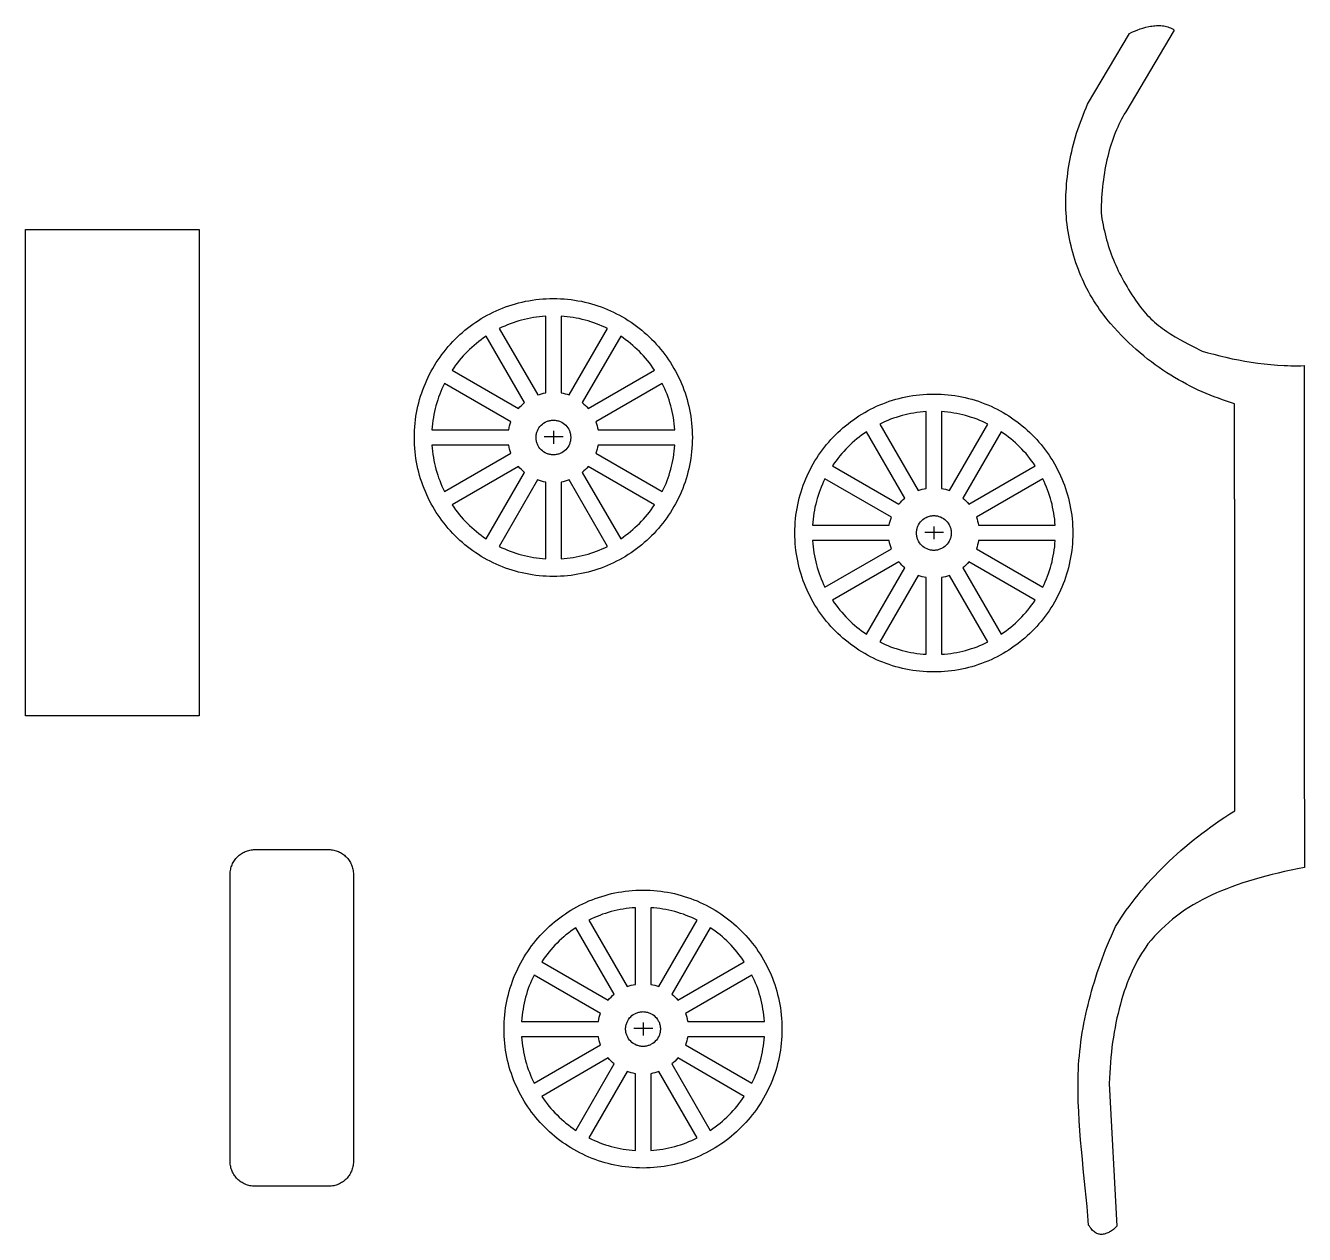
# Model space of a CAD drawing. Extents: x -222 to 349, y 6 to 550.
# Drawn here: x 115 to 349.1, y 328.7 to 550 of the extents above; entities that cross this region are included whole.
import ezdxf

# ---------------------------------------------------------------- set-up
doc = ezdxf.new("R2010")
doc.units = 0
doc.layers.add('IMPORT_-_OLDTRUCK', color=18, linetype='CONTINUOUS')

msp = doc.modelspace()

# ---------------------------------------------------------------- linework, layer by layer
at = {"layer": 'IMPORT_-_OLDTRUCK'}
for points in [[(349.11, 481.14), (349.11, 420.98), (349.14, 395.93), (347.9, 395.67), (346.69, 395.42), (345.51, 395.15), (344.35, 394.88), (343.21, 394.6), (342.09, 394.32), (341, 394.02), (339.93, 393.71), (338.88, 393.4), (337.85, 393.07), (336.85, 392.73), (335.87, 392.38), (334.91, 392.01), (333.97, 391.63), (333.05, 391.24), (332.15, 390.83), (331.28, 390.41), (330.42, 389.98), (329.59, 389.52), (328.77, 389.05), (327.98, 388.57), (327.21, 388.06), (326.45, 387.54), (325.71, 386.99), (325, 386.43), (324.3, 385.85), (323.62, 385.25), (322.96, 384.62), (322.32, 383.97), (321.69, 383.3), (321.09, 382.61), (320.5, 381.9), (320.1, 381.34), (319.71, 380.76), (319.33, 380.17), (318.97, 379.55), (318.61, 378.92), (318.27, 378.27), (317.93, 377.6), (317.61, 376.92), (317.3, 376.21), (317, 375.49), (316.71, 374.76), (316.43, 374.01), (316.17, 373.24), (315.91, 372.46), (315.67, 371.67), (315.44, 370.86), (315.22, 370.04), (315.02, 369.2), (314.82, 368.35), (314.64, 367.49), (314.47, 366.62), (314.31, 365.73), (314.16, 364.84), (314.03, 363.93), (313.91, 363.01), (313.8, 362.08), (313.71, 361.15), (313.62, 360.2), (313.56, 359.24), (313.5, 358.28), (313.46, 357.31), (313.42, 356.33), (314.82, 330.22), (314.49, 329.92), (314.16, 329.64), (313.82, 329.39), (313.65, 329.28), (313.48, 329.18), (313.31, 329.09), (313.14, 329.01), (312.98, 328.93), (312.81, 328.87), (312.64, 328.82), (312.47, 328.78), (312.3, 328.75), (312.13, 328.73), (311.97, 328.72), (311.8, 328.73), (311.64, 328.75), (311.48, 328.79), (311.31, 328.84), (311.15, 328.9), (310.99, 328.98), (310.83, 329.08), (310.68, 329.19), (310.52, 329.31), (310.37, 329.46), (310.22, 329.62), (310.07, 329.8), (309.92, 329.99), (309.78, 330.21), (309.64, 330.44), (309.5, 332.12), (309.34, 333.81), (309.01, 337.25), (308.66, 340.74), (308.49, 342.49), (308.32, 344.25), (308.17, 346.01), (308.03, 347.76), (307.91, 349.51), (307.82, 351.25), (307.74, 352.98), (307.72, 353.83), (307.7, 354.69), (307.69, 355.54), (307.69, 356.38), (307.69, 357.22), (307.71, 358.05), (307.75, 358.9), (307.8, 359.75), (307.86, 360.6), (307.94, 361.45), (308.02, 362.3), (308.12, 363.15), (308.23, 363.99), (308.35, 364.84), (308.48, 365.68), (308.63, 366.53), (308.78, 367.37), (308.95, 368.22), (309.13, 369.06), (309.32, 369.9), (309.52, 370.74), (309.73, 371.59), (309.95, 372.43), (310.18, 373.27), (310.43, 374.12), (310.68, 374.96), (310.94, 375.8), (311.22, 376.65), (311.51, 377.49), (311.8, 378.34), (312.11, 379.18), (312.43, 380.03), (312.75, 380.88), (313.09, 381.72), (313.44, 382.57), (313.8, 383.42), (314.16, 384.27), (314.54, 385.12), (315.02, 385.86), (315.5, 386.6), (316.01, 387.33), (316.52, 388.06), (317.05, 388.78), (317.59, 389.5), (318.14, 390.21), (318.7, 390.92), (319.28, 391.62), (319.87, 392.32), (320.48, 393.01), (321.1, 393.7), (321.73, 394.38), (322.38, 395.06), (323.03, 395.73), (323.71, 396.4), (324.39, 397.06), (325.09, 397.72), (325.81, 398.37), (326.53, 399.01), (327.27, 399.65), (328.03, 400.28), (328.8, 400.91), (329.58, 401.53), (330.38, 402.15), (331.19, 402.76), (332.02, 403.36), (332.86, 403.96), (333.71, 404.55), (334.58, 405.13), (335.47, 405.71), (336.37, 406.28), (336.37, 423.75), (336.39, 423.75), (336.39, 463.33), (336.36, 463.33), (336.36, 480.8), (335.62, 481.03), (334.87, 481.28), (334.13, 481.54), (333.38, 481.8), (332.64, 482.08), (331.91, 482.37), (331.17, 482.68), (330.44, 482.99), (329.71, 483.32), (328.98, 483.67), (328.25, 484.03), (327.53, 484.4), (326.81, 484.79), (326.09, 485.19), (325.37, 485.61), (324.66, 486.04), (323.94, 486.49), (323.24, 486.96), (322.53, 487.44), (321.83, 487.95), (321.13, 488.47), (320.43, 489), (319.74, 489.56), (319.05, 490.14), (318.36, 490.73), (317.68, 491.35), (317, 491.98), (316.32, 492.64), (315.65, 493.32), (314.98, 494.01), (314.31, 494.74), (313.65, 495.48), (313.23, 495.98), (312.82, 496.49), (312.42, 497.01), (312.03, 497.53), (311.65, 498.06), (311.29, 498.59), (310.93, 499.13), (310.59, 499.67), (310.26, 500.22), (309.93, 500.77), (309.62, 501.33), (309.32, 501.9), (309.03, 502.47), (308.75, 503.05), (308.49, 503.63), (308.23, 504.21), (307.98, 504.81), (307.75, 505.4), (307.53, 506.01), (307.31, 506.62), (307.11, 507.23), (306.92, 507.85), (306.74, 508.48), (306.57, 509.11), (306.41, 509.74), (306.26, 510.38), (306.13, 511.03), (306, 511.68), (305.89, 512.34), (305.78, 513.01), (305.69, 513.67), (305.61, 514.35), (305.56, 515.02), (305.52, 515.68), (305.49, 516.35), (305.48, 517.01), (305.47, 517.68), (305.48, 518.35), (305.49, 519.01), (305.52, 519.68), (305.56, 520.34), (305.61, 521.01), (305.67, 521.68), (305.74, 522.34), (305.82, 523.01), (305.91, 523.68), (306.02, 524.34), (306.13, 525.01), (306.26, 525.67), (306.4, 526.34), (306.54, 527.01), (306.7, 527.67), (306.87, 528.34), (307.05, 529), (307.24, 529.67), (307.44, 530.34), (307.66, 531), (307.88, 531.67), (308.12, 532.34), (308.36, 533), (308.62, 533.67), (308.89, 534.33), (309.16, 535), (309.45, 535.67), (317.14, 548.6), (317.57, 548.81), (318.04, 549.03), (318.53, 549.23), (319.04, 549.42), (319.57, 549.59), (320.11, 549.74), (320.66, 549.86), (320.94, 549.91), (321.22, 549.96), (321.49, 549.99), (321.77, 550.02), (322.05, 550.04), (322.32, 550.05), (322.6, 550.04), (322.86, 550.03), (323.13, 550.01), (323.39, 549.97), (323.65, 549.93), (323.91, 549.87), (324.15, 549.79), (324.39, 549.71), (324.63, 549.61), (324.86, 549.49), (325.08, 549.36), (325.29, 549.22), (316.44, 534.27), (316.17, 533.82), (315.91, 533.36), (315.66, 532.89), (315.42, 532.41), (315.18, 531.93), (314.95, 531.43), (314.73, 530.93), (314.52, 530.42), (314.32, 529.91), (314.12, 529.38), (313.94, 528.85), (313.76, 528.31), (313.59, 527.76), (313.42, 527.2), (313.27, 526.63), (313.12, 526.06), (312.98, 525.47), (312.86, 524.88), (312.73, 524.28), (312.62, 523.68), (312.52, 523.06), (312.42, 522.44), (312.33, 521.8), (312.25, 521.16), (312.18, 520.52), (312.11, 519.86), (312.06, 519.19), (312.01, 518.52), (311.97, 517.84), (311.94, 517.15), (311.91, 516.45), (311.9, 515.75), (311.98, 515.19), (312.07, 514.64), (312.17, 514.09), (312.27, 513.54), (312.38, 513), (312.51, 512.45), (312.64, 511.91), (312.77, 511.38), (312.92, 510.84), (313.07, 510.31), (313.24, 509.79), (313.41, 509.26), (313.59, 508.74), (313.77, 508.22), (313.97, 507.7), (314.17, 507.18), (314.38, 506.67), (314.6, 506.16), (314.83, 505.66), (315.07, 505.15), (315.31, 504.65), (315.56, 504.15), (315.82, 503.66), (316.09, 503.17), (316.37, 502.68), (316.66, 502.19), (316.95, 501.7), (317.25, 501.22), (317.56, 500.74), (317.88, 500.27), (318.21, 499.79), (318.54, 499.32), (318.82, 498.91), (319.12, 498.52), (319.42, 498.14), (319.72, 497.76), (320.04, 497.4), (320.36, 497.05), (320.69, 496.71), (321.03, 496.38), (321.37, 496.06), (321.72, 495.75), (322.08, 495.45), (322.44, 495.16), (322.81, 494.87), (323.18, 494.59), (323.55, 494.32), (323.93, 494.06), (324.71, 493.55), (325.5, 493.06), (326.3, 492.59), (327.11, 492.14), (327.93, 491.71), (328.76, 491.28), (330.42, 490.45), (331.48, 490.15), (332.56, 489.86), (333.66, 489.58), (334.78, 489.31), (335.91, 489.06), (337.06, 488.83), (338.23, 488.62), (339.4, 488.42), (340.59, 488.25), (341.79, 488.1), (342.99, 487.97), (344.2, 487.88), (345.42, 487.81), (346.03, 487.79), (346.64, 487.77), (347.25, 487.76), (347.86, 487.76), (348.47, 487.77), (349.08, 487.79), (349.09, 481.14)], [(115.03, 423.69), (115.03, 512.74), (146.83, 512.74), (146.83, 423.69)], [(211.65, 449.19), (210.99, 449.2), (210.34, 449.22), (209.69, 449.26), (209.05, 449.32), (208.41, 449.39), (207.78, 449.48), (207.15, 449.59), (206.52, 449.71), (205.91, 449.84), (205.29, 449.99), (204.69, 450.15), (204.09, 450.33), (203.49, 450.53), (202.9, 450.73), (202.32, 450.95), (201.75, 451.19), (201.18, 451.44), (200.62, 451.7), (200.07, 451.97), (199.52, 452.26), (198.99, 452.56), (198.46, 452.87), (197.94, 453.2), (197.43, 453.54), (196.92, 453.88), (196.43, 454.24), (195.94, 454.62), (195.47, 455), (195, 455.39), (194.54, 455.8), (194.1, 456.22), (193.66, 456.64), (193.23, 457.08), (192.82, 457.53), (192.41, 457.98), (192.02, 458.45), (191.64, 458.92), (191.26, 459.41), (190.9, 459.9), (190.55, 460.41), (190.22, 460.92), (189.89, 461.44), (189.58, 461.97), (189.28, 462.51), (188.99, 463.05), (188.72, 463.6), (188.46, 464.16), (188.21, 464.73), (187.97, 465.3), (187.75, 465.88), (187.55, 466.47), (187.35, 467.07), (187.17, 467.67), (187.01, 468.27), (186.86, 468.89), (186.73, 469.5), (186.61, 470.13), (186.5, 470.76), (186.41, 471.39), (186.34, 472.03), (186.28, 472.67), (186.24, 473.32), (186.22, 473.97), (186.21, 474.63), (186.22, 475.29), (186.24, 475.94), (186.28, 476.59), (186.34, 477.23), (186.41, 477.87), (186.5, 478.51), (186.61, 479.13), (186.73, 479.76), (186.86, 480.38), (187.01, 480.99), (187.17, 481.6), (187.35, 482.2), (187.55, 482.79), (187.75, 483.38), (187.97, 483.96), (188.21, 484.53), (188.46, 485.1), (188.72, 485.66), (188.99, 486.21), (189.28, 486.76), (189.58, 487.29), (189.89, 487.82), (190.22, 488.34), (190.55, 488.86), (190.9, 489.36), (191.26, 489.85), (191.64, 490.34), (192.02, 490.81), (192.41, 491.28), (192.82, 491.74), (193.23, 492.18), (193.66, 492.62), (194.1, 493.05), (194.54, 493.46), (195, 493.87), (195.47, 494.26), (195.94, 494.65), (196.43, 495.02), (196.92, 495.38), (197.43, 495.73), (197.94, 496.06), (198.46, 496.39), (198.99, 496.7), (199.52, 497), (200.07, 497.29), (200.62, 497.56), (201.18, 497.83), (201.75, 498.07), (202.32, 498.31), (202.9, 498.53), (203.49, 498.74), (204.09, 498.93), (204.69, 499.11), (205.29, 499.27), (205.91, 499.42), (206.52, 499.56), (207.15, 499.68), (207.78, 499.78), (208.41, 499.87), (209.05, 499.94), (209.69, 500), (210.34, 500.04), (210.99, 500.06), (211.65, 500.07), (212.31, 500.06), (212.96, 500.04), (213.61, 500), (214.25, 499.94), (214.89, 499.87), (215.52, 499.78), (216.15, 499.68), (216.78, 499.56), (217.4, 499.42), (218.01, 499.27), (218.61, 499.11), (219.22, 498.93), (219.81, 498.74), (220.4, 498.53), (220.98, 498.31), (221.55, 498.07), (222.12, 497.83), (222.68, 497.56), (223.23, 497.29), (223.78, 497), (224.31, 496.7), (224.84, 496.39), (225.36, 496.06), (225.87, 495.73), (226.38, 495.38), (226.87, 495.02), (227.36, 494.65), (227.83, 494.26), (228.3, 493.87), (228.76, 493.46), (229.2, 493.05), (229.64, 492.62), (230.07, 492.18), (230.48, 491.74), (230.89, 491.28), (231.28, 490.81), (231.67, 490.34), (232.04, 489.85), (232.4, 489.36), (232.75, 488.86), (233.08, 488.34), (233.41, 487.82), (233.72, 487.29), (234.02, 486.76), (234.31, 486.21), (234.58, 485.66), (234.84, 485.1), (235.09, 484.53), (235.33, 483.96), (235.55, 483.38), (235.76, 482.79), (235.95, 482.2), (236.13, 481.6), (236.29, 480.99), (236.44, 480.38), (236.58, 479.76), (236.69, 479.13), (236.8, 478.51), (236.89, 477.87), (236.96, 477.23), (237.02, 476.59), (237.06, 475.94), (237.08, 475.29), (237.09, 474.63), (237.08, 473.97), (237.06, 473.32), (237.02, 472.67), (236.96, 472.03), (236.89, 471.39), (236.8, 470.76), (236.69, 470.13), (236.58, 469.5), (236.44, 468.89), (236.29, 468.27), (236.13, 467.67), (235.95, 467.07), (235.76, 466.47), (235.55, 465.88), (235.33, 465.3), (235.09, 464.73), (234.84, 464.16), (234.58, 463.6), (234.31, 463.05), (234.02, 462.51), (233.72, 461.97), (233.41, 461.44), (233.08, 460.92), (232.75, 460.41), (232.4, 459.9), (232.04, 459.41), (231.67, 458.92), (231.28, 458.45), (230.89, 457.98), (230.48, 457.53), (230.07, 457.08), (229.64, 456.64), (229.2, 456.22), (228.76, 455.8), (228.3, 455.39), (227.83, 455), (227.36, 454.62), (226.87, 454.24), (226.38, 453.88), (225.87, 453.54), (225.36, 453.2), (224.84, 452.87), (224.31, 452.56), (223.78, 452.26), (223.23, 451.97), (222.68, 451.7), (222.12, 451.44), (221.55, 451.19), (220.98, 450.95), (220.4, 450.73), (219.81, 450.53), (219.22, 450.33), (218.61, 450.15), (218.01, 449.99), (217.4, 449.84), (216.78, 449.71), (216.15, 449.59), (215.52, 449.48), (214.89, 449.39), (214.25, 449.32), (213.61, 449.26), (212.96, 449.22), (212.31, 449.2)], [(201.75, 494.57), (208.78, 482.41), (209.13, 482.53), (209.5, 482.64), (209.87, 482.73), (210.25, 482.81), (210.25, 496.85), (209.68, 496.81), (209.12, 496.75), (208.56, 496.68), (208.01, 496.59), (207.46, 496.5), (206.91, 496.38), (206.37, 496.26), (205.83, 496.12), (205.3, 495.97), (204.78, 495.81), (204.26, 495.63), (203.75, 495.44), (203.24, 495.24), (202.74, 495.03), (202.24, 494.81)], [(213.05, 496.85), (213.05, 482.81), (213.43, 482.73), (213.8, 482.64), (214.17, 482.54), (214.53, 482.41), (221.55, 494.57), (221.06, 494.81), (220.57, 495.03), (220.06, 495.25), (219.56, 495.45), (219.04, 495.63), (218.52, 495.81), (218, 495.97), (217.47, 496.12), (216.93, 496.26), (216.39, 496.39), (215.85, 496.5), (215.3, 496.6), (214.74, 496.68), (214.18, 496.75), (213.62, 496.81)], [(193.11, 486.95), (205.27, 479.93), (205.52, 480.22), (205.79, 480.5), (206.06, 480.76), (206.35, 481.01), (199.33, 493.17), (198.87, 492.86), (198.42, 492.53), (197.98, 492.2), (197.55, 491.85), (197.13, 491.5), (196.71, 491.13), (196.31, 490.76), (195.91, 490.37), (195.53, 489.97), (195.15, 489.57), (194.78, 489.16), (194.43, 488.73), (194.08, 488.3), (193.75, 487.86), (193.42, 487.41)], [(223.97, 493.17), (216.95, 481.01), (217.24, 480.76), (217.51, 480.5), (217.78, 480.22), (218.03, 479.93), (230.19, 486.95), (229.88, 487.41), (229.55, 487.86), (229.22, 488.3), (228.87, 488.73), (228.52, 489.16), (228.15, 489.57), (227.78, 489.97), (227.39, 490.37), (226.99, 490.76), (226.59, 491.13), (226.17, 491.5), (225.75, 491.85), (225.32, 492.2), (224.88, 492.53), (224.43, 492.86)], [(189.43, 476.03), (203.47, 476.03), (203.55, 476.41), (203.64, 476.78), (203.75, 477.15), (203.87, 477.51), (191.71, 484.53), (191.47, 484.04), (191.25, 483.55), (191.04, 483.04), (190.84, 482.54), (190.65, 482.02), (190.47, 481.5), (190.31, 480.98), (190.16, 480.45), (190.02, 479.91), (189.9, 479.37), (189.78, 478.83), (189.69, 478.28), (189.6, 477.72), (189.53, 477.16), (189.48, 476.6)], [(231.59, 484.53), (219.43, 477.51), (219.55, 477.15), (219.66, 476.78), (219.75, 476.41), (219.83, 476.03), (233.87, 476.03), (233.82, 476.6), (233.77, 477.16), (233.7, 477.72), (233.61, 478.28), (233.51, 478.83), (233.4, 479.37), (233.28, 479.91), (233.14, 480.45), (232.99, 480.98), (232.83, 481.5), (232.65, 482.02), (232.46, 482.54), (232.26, 483.04), (232.05, 483.54), (231.83, 484.04)], [(281.3, 431.7), (280.64, 431.71), (279.99, 431.74), (279.34, 431.78), (278.7, 431.84), (278.06, 431.91), (277.43, 432), (276.8, 432.1), (276.17, 432.22), (275.55, 432.36), (274.94, 432.51), (274.34, 432.67), (273.73, 432.85), (273.14, 433.04), (272.55, 433.25), (271.97, 433.47), (271.4, 433.7), (270.83, 433.95), (270.27, 434.21), (269.72, 434.49), (269.17, 434.78), (268.64, 435.08), (268.11, 435.39), (267.59, 435.71), (267.08, 436.05), (266.57, 436.4), (266.08, 436.76), (265.59, 437.13), (265.12, 437.51), (264.65, 437.91), (264.19, 438.31), (263.75, 438.73), (263.31, 439.16), (262.88, 439.59), (262.47, 440.04), (262.06, 440.5), (261.67, 440.96), (261.28, 441.44), (260.91, 441.92), (260.55, 442.42), (260.2, 442.92), (259.87, 443.43), (259.54, 443.95), (259.23, 444.48), (258.93, 445.02), (258.64, 445.56), (258.37, 446.12), (258.11, 446.68), (257.86, 447.24), (257.62, 447.82), (257.4, 448.4), (257.19, 448.99), (257, 449.58), (256.82, 450.18), (256.66, 450.79), (256.51, 451.4), (256.37, 452.02), (256.26, 452.64), (256.15, 453.27), (256.06, 453.91), (255.99, 454.55), (255.93, 455.19), (255.89, 455.84), (255.87, 456.49), (255.86, 457.15), (255.87, 457.8), (255.89, 458.46), (255.93, 459.1), (255.99, 459.75), (256.06, 460.39), (256.15, 461.02), (256.26, 461.65), (256.37, 462.27), (256.51, 462.89), (256.66, 463.5), (256.82, 464.11), (257, 464.71), (257.19, 465.3), (257.4, 465.89), (257.62, 466.47), (257.86, 467.05), (258.11, 467.62), (258.37, 468.17), (258.64, 468.73), (258.93, 469.27), (259.23, 469.81), (259.54, 470.34), (259.87, 470.86), (260.2, 471.37), (260.55, 471.87), (260.91, 472.37), (261.28, 472.85), (261.67, 473.33), (262.06, 473.79), (262.47, 474.25), (262.88, 474.7), (263.31, 475.14), (263.75, 475.56), (264.19, 475.98), (264.65, 476.38), (265.12, 476.78), (265.59, 477.16), (266.08, 477.53), (266.57, 477.89), (267.08, 478.24), (267.59, 478.58), (268.11, 478.9), (268.64, 479.22), (269.17, 479.52), (269.72, 479.8), (270.27, 480.08), (270.83, 480.34), (271.4, 480.59), (271.97, 480.82), (272.55, 481.04), (273.14, 481.25), (273.73, 481.44), (274.34, 481.62), (274.94, 481.79), (275.55, 481.94), (276.17, 482.07), (276.8, 482.19), (277.43, 482.29), (278.06, 482.38), (278.7, 482.46), (279.34, 482.51), (279.99, 482.55), (280.64, 482.58), (281.3, 482.59), (281.96, 482.58), (282.61, 482.55), (283.26, 482.51), (283.9, 482.46), (284.54, 482.38), (285.17, 482.29), (285.8, 482.19), (286.43, 482.07), (287.04, 481.94), (287.66, 481.79), (288.26, 481.62), (288.86, 481.44), (289.46, 481.25), (290.05, 481.04), (290.63, 480.82), (291.2, 480.59), (291.77, 480.34), (292.33, 480.08), (292.88, 479.8), (293.43, 479.52), (293.96, 479.22), (294.49, 478.9), (295.01, 478.58), (295.52, 478.24), (296.03, 477.89), (296.52, 477.53), (297.01, 477.16), (297.48, 476.78), (297.95, 476.38), (298.4, 475.98), (298.85, 475.56), (299.29, 475.14), (299.72, 474.7), (300.13, 474.25), (300.54, 473.79), (300.93, 473.33), (301.31, 472.85), (301.69, 472.37), (302.05, 471.87), (302.4, 471.37), (302.73, 470.86), (303.06, 470.34), (303.37, 469.81), (303.67, 469.27), (303.96, 468.73), (304.23, 468.17), (304.49, 467.62), (304.74, 467.05), (304.98, 466.47), (305.2, 465.89), (305.4, 465.3), (305.6, 464.71), (305.78, 464.11), (305.94, 463.5), (306.09, 462.89), (306.22, 462.27), (306.34, 461.65), (306.45, 461.02), (306.54, 460.39), (306.61, 459.75), (306.67, 459.1), (306.71, 458.46), (306.73, 457.8), (306.74, 457.15), (306.73, 456.49), (306.71, 455.84), (306.67, 455.19), (306.61, 454.55), (306.54, 453.91), (306.45, 453.27), (306.34, 452.64), (306.22, 452.02), (306.09, 451.4), (305.94, 450.79), (305.78, 450.18), (305.6, 449.58), (305.4, 448.99), (305.2, 448.4), (304.98, 447.82), (304.74, 447.24), (304.49, 446.68), (304.23, 446.12), (303.96, 445.56), (303.67, 445.02), (303.37, 444.48), (303.06, 443.95), (302.73, 443.43), (302.4, 442.92), (302.05, 442.42), (301.69, 441.92), (301.31, 441.44), (300.93, 440.96), (300.54, 440.5), (300.13, 440.04), (299.72, 439.59), (299.29, 439.16), (298.85, 438.73), (298.4, 438.31), (297.95, 437.91), (297.48, 437.51), (297.01, 437.13), (296.52, 436.76), (296.03, 436.4), (295.52, 436.05), (295.01, 435.71), (294.49, 435.39), (293.96, 435.08), (293.43, 434.78), (292.88, 434.49), (292.33, 434.21), (291.77, 433.95), (291.2, 433.7), (290.63, 433.47), (290.05, 433.25), (289.46, 433.04), (288.86, 432.85), (288.26, 432.67), (287.66, 432.51), (287.04, 432.36), (286.43, 432.22), (285.8, 432.1), (285.17, 432), (284.54, 431.91), (283.9, 431.84), (283.26, 431.78), (282.61, 431.74), (281.96, 431.71)], [(211.65, 471.45), (211.49, 471.46), (211.33, 471.47), (211.17, 471.49), (211.01, 471.52), (210.86, 471.55), (210.7, 471.59), (210.56, 471.64), (210.41, 471.7), (210.13, 471.84), (209.87, 471.99), (209.63, 472.18), (209.4, 472.38), (209.2, 472.61), (209.01, 472.85), (208.85, 473.12), (208.78, 473.25), (208.72, 473.39), (208.66, 473.54), (208.61, 473.69), (208.57, 473.84), (208.53, 473.99), (208.51, 474.15), (208.49, 474.31), (208.47, 474.47), (208.47, 474.63), (208.47, 474.8), (208.49, 474.96), (208.51, 475.12), (208.53, 475.27), (208.57, 475.43), (208.61, 475.58), (208.66, 475.72), (208.72, 475.87), (208.85, 476.15), (209.01, 476.41), (209.2, 476.65), (209.4, 476.88), (209.63, 477.09), (209.87, 477.27), (210.13, 477.43), (210.27, 477.5), (210.41, 477.56), (210.56, 477.62), (210.7, 477.67), (210.86, 477.71), (211.01, 477.75), (211.17, 477.77), (211.33, 477.79), (211.49, 477.81), (211.65, 477.81), (211.81, 477.81), (211.98, 477.79), (212.13, 477.77), (212.29, 477.75), (212.45, 477.71), (212.6, 477.67), (212.74, 477.62), (212.89, 477.56), (213.17, 477.43), (213.43, 477.27), (213.67, 477.09), (213.9, 476.88), (214.1, 476.65), (214.29, 476.41), (214.45, 476.15), (214.52, 476.01), (214.58, 475.87), (214.64, 475.72), (214.69, 475.58), (214.73, 475.43), (214.77, 475.27), (214.79, 475.12), (214.81, 474.96), (214.83, 474.8), (214.83, 474.63), (214.83, 474.47), (214.81, 474.31), (214.79, 474.15), (214.77, 473.99), (214.73, 473.84), (214.69, 473.69), (214.64, 473.54), (214.58, 473.39), (214.45, 473.12), (214.29, 472.85), (214.1, 472.61), (213.9, 472.38), (213.67, 472.18), (213.43, 471.99), (213.17, 471.84), (213.03, 471.76), (212.89, 471.7), (212.74, 471.64), (212.6, 471.59), (212.45, 471.55), (212.29, 471.52), (212.13, 471.49), (211.98, 471.47), (211.81, 471.46)], [(271.4, 477.09), (278.42, 464.93), (278.78, 465.05), (279.15, 465.16), (279.52, 465.25), (279.9, 465.32), (279.9, 479.36), (279.33, 479.32), (278.77, 479.26), (278.21, 479.19), (277.65, 479.11), (277.1, 479.01), (276.56, 478.9), (276.02, 478.77), (275.48, 478.64), (274.95, 478.49), (274.43, 478.32), (273.91, 478.15), (273.39, 477.96), (272.89, 477.76), (272.39, 477.55), (271.89, 477.32)], [(282.7, 479.36), (282.7, 465.32), (283.08, 465.25), (283.45, 465.16), (283.82, 465.05), (284.18, 464.93), (291.2, 477.09), (290.71, 477.32), (290.21, 477.55), (289.71, 477.76), (289.21, 477.96), (288.69, 478.15), (288.17, 478.32), (287.65, 478.49), (287.12, 478.64), (286.58, 478.78), (286.04, 478.9), (285.5, 479.01), (284.95, 479.11), (284.39, 479.19), (283.83, 479.26), (283.27, 479.32)], [(262.76, 469.47), (274.92, 462.45), (275.17, 462.73), (275.44, 463.01), (275.71, 463.27), (276, 463.52), (268.98, 475.69), (268.52, 475.37), (268.07, 475.05), (267.63, 474.71), (267.2, 474.37), (266.78, 474.01), (266.36, 473.65), (265.96, 473.27), (265.56, 472.88), (265.17, 472.49), (264.8, 472.08), (264.43, 471.67), (264.08, 471.25), (263.73, 470.81), (263.4, 470.37), (263.07, 469.92)], [(293.62, 475.69), (286.6, 463.52), (286.89, 463.27), (287.16, 463.01), (287.43, 462.73), (287.68, 462.45), (299.84, 469.47), (299.53, 469.92), (299.2, 470.37), (298.87, 470.81), (298.52, 471.25), (298.17, 471.67), (297.8, 472.08), (297.42, 472.49), (297.04, 472.88), (296.64, 473.27), (296.24, 473.65), (295.82, 474.01), (295.4, 474.37), (294.97, 474.71), (294.53, 475.05), (294.08, 475.37)], [(191.71, 464.73), (203.87, 471.76), (203.75, 472.11), (203.64, 472.48), (203.55, 472.85), (203.47, 473.23), (189.43, 473.23), (189.48, 472.66), (189.53, 472.1), (189.6, 471.54), (189.69, 470.99), (189.79, 470.44), (189.9, 469.89), (190.02, 469.35), (190.16, 468.81), (190.31, 468.28), (190.47, 467.76), (190.65, 467.24), (190.84, 466.73), (191.04, 466.22), (191.25, 465.72), (191.47, 465.22)], [(233.87, 473.23), (219.83, 473.23), (219.75, 472.85), (219.66, 472.48), (219.55, 472.11), (219.43, 471.76), (231.59, 464.73), (231.83, 465.22), (232.05, 465.72), (232.27, 466.22), (232.47, 466.73), (232.65, 467.24), (232.83, 467.76), (232.99, 468.28), (233.14, 468.81), (233.28, 469.35), (233.41, 469.89), (233.52, 470.44), (233.61, 470.99), (233.7, 471.54), (233.77, 472.1), (233.83, 472.66)], [(199.33, 456.09), (206.35, 468.25), (206.06, 468.5), (205.79, 468.77), (205.52, 469.04), (205.27, 469.33), (193.11, 462.31), (193.42, 461.85), (193.75, 461.4), (194.08, 460.96), (194.43, 460.53), (194.78, 460.11), (195.15, 459.69), (195.53, 459.29), (195.91, 458.89), (196.31, 458.51), (196.71, 458.13), (197.13, 457.76), (197.55, 457.41), (197.98, 457.06), (198.42, 456.73), (198.87, 456.4)], [(230.19, 462.31), (218.03, 469.33), (217.78, 469.04), (217.51, 468.77), (217.24, 468.5), (216.95, 468.25), (223.97, 456.09), (224.43, 456.4), (224.88, 456.73), (225.32, 457.06), (225.75, 457.41), (226.18, 457.76), (226.59, 458.13), (226.99, 458.51), (227.39, 458.89), (227.78, 459.29), (228.15, 459.69), (228.52, 460.11), (228.87, 460.53), (229.22, 460.96), (229.55, 461.4), (229.88, 461.85)], [(208.77, 466.85), (201.75, 454.69), (202.24, 454.45), (202.74, 454.23), (203.24, 454.02), (203.74, 453.82), (204.26, 453.63), (204.78, 453.45), (205.3, 453.29), (205.83, 453.14), (206.37, 453), (206.91, 452.88), (207.45, 452.77), (208.01, 452.67), (208.56, 452.58), (209.12, 452.51), (209.68, 452.46), (210.25, 452.41), (210.25, 466.46), (209.87, 466.53), (209.5, 466.62), (209.13, 466.73)], [(221.55, 454.69), (214.53, 466.85), (214.17, 466.73), (213.8, 466.62), (213.43, 466.53), (213.05, 466.46), (213.05, 452.41), (213.62, 452.46), (214.18, 452.51), (214.74, 452.58), (215.3, 452.67), (215.85, 452.77), (216.39, 452.88), (216.93, 453), (217.47, 453.14), (218, 453.29), (218.52, 453.45), (219.04, 453.63), (219.56, 453.82), (220.06, 454.02), (220.56, 454.23), (221.06, 454.45)], [(259.08, 458.55), (273.12, 458.55), (273.2, 458.92), (273.29, 459.3), (273.4, 459.66), (273.52, 460.02), (261.36, 467.04), (261.12, 466.56), (260.9, 466.06), (260.68, 465.56), (260.48, 465.05), (260.3, 464.54), (260.12, 464.02), (259.96, 463.49), (259.81, 462.96), (259.67, 462.43), (259.54, 461.89), (259.43, 461.34), (259.34, 460.79), (259.25, 460.24), (259.18, 459.68), (259.12, 459.11)], [(301.24, 467.04), (289.08, 460.02), (289.2, 459.66), (289.31, 459.3), (289.4, 458.92), (289.47, 458.55), (303.52, 458.55), (303.47, 459.11), (303.42, 459.68), (303.35, 460.24), (303.26, 460.79), (303.16, 461.34), (303.05, 461.89), (302.93, 462.43), (302.79, 462.96), (302.64, 463.49), (302.48, 464.02), (302.3, 464.54), (302.11, 465.05), (301.91, 465.56), (301.7, 466.06), (301.48, 466.55)], [(281.3, 453.97), (281.14, 453.97), (280.97, 453.98), (280.82, 454), (280.66, 454.03), (280.5, 454.07), (280.35, 454.11), (280.21, 454.16), (280.06, 454.22), (279.78, 454.35), (279.52, 454.51), (279.28, 454.69), (279.05, 454.9), (278.85, 455.12), (278.66, 455.37), (278.5, 455.63), (278.43, 455.77), (278.37, 455.91), (278.31, 456.05), (278.26, 456.2), (278.22, 456.35), (278.18, 456.51), (278.16, 456.66), (278.14, 456.82), (278.12, 456.98), (278.12, 457.15), (278.12, 457.31), (278.14, 457.47), (278.16, 457.63), (278.18, 457.79), (278.22, 457.94), (278.26, 458.09), (278.31, 458.24), (278.37, 458.38), (278.5, 458.66), (278.66, 458.92), (278.85, 459.17), (279.05, 459.39), (279.28, 459.6), (279.52, 459.78), (279.78, 459.94), (279.92, 460.01), (280.06, 460.08), (280.21, 460.13), (280.35, 460.18), (280.5, 460.23), (280.66, 460.26), (280.82, 460.29), (280.97, 460.31), (281.14, 460.32), (281.3, 460.33), (281.46, 460.32), (281.62, 460.31), (281.78, 460.29), (281.94, 460.26), (282.09, 460.23), (282.24, 460.18), (282.39, 460.13), (282.54, 460.08), (282.82, 459.94), (283.08, 459.78), (283.32, 459.6), (283.55, 459.39), (283.75, 459.17), (283.94, 458.92), (284.1, 458.66), (284.17, 458.52), (284.23, 458.38), (284.29, 458.24), (284.34, 458.09), (284.38, 457.94), (284.42, 457.79), (284.44, 457.63), (284.46, 457.47), (284.48, 457.31), (284.48, 457.15), (284.48, 456.98), (284.46, 456.82), (284.44, 456.66), (284.42, 456.51), (284.38, 456.35), (284.34, 456.2), (284.29, 456.05), (284.23, 455.91), (284.1, 455.63), (283.94, 455.37), (283.75, 455.12), (283.55, 454.9), (283.32, 454.69), (283.08, 454.51), (282.82, 454.35), (282.68, 454.28), (282.54, 454.22), (282.39, 454.16), (282.24, 454.11), (282.09, 454.07), (281.94, 454.03), (281.78, 454), (281.62, 453.98), (281.46, 453.97)], [(261.36, 447.25), (273.52, 454.27), (273.4, 454.63), (273.29, 454.99), (273.2, 455.37), (273.12, 455.75), (259.08, 455.75), (259.13, 455.18), (259.18, 454.62), (259.25, 454.06), (259.34, 453.5), (259.44, 452.95), (259.55, 452.4), (259.67, 451.86), (259.81, 451.33), (259.96, 450.8), (260.12, 450.27), (260.3, 449.75), (260.49, 449.24), (260.69, 448.73), (260.9, 448.23), (261.12, 447.74)], [(303.52, 455.75), (289.48, 455.75), (289.4, 455.37), (289.31, 454.99), (289.2, 454.63), (289.08, 454.27), (301.24, 447.25), (301.48, 447.74), (301.7, 448.23), (301.91, 448.73), (302.11, 449.24), (302.3, 449.75), (302.48, 450.27), (302.64, 450.8), (302.79, 451.33), (302.93, 451.86), (303.05, 452.4), (303.17, 452.95), (303.26, 453.5), (303.35, 454.06), (303.42, 454.61), (303.47, 455.18)], [(268.98, 438.61), (276, 450.77), (275.71, 451.02), (275.44, 451.28), (275.17, 451.56), (274.92, 451.85), (262.76, 444.82), (263.07, 444.37), (263.4, 443.92), (263.73, 443.48), (264.08, 443.04), (264.43, 442.62), (264.8, 442.21), (265.17, 441.8), (265.56, 441.41), (265.96, 441.02), (266.36, 440.64), (266.77, 440.28), (267.2, 439.92), (267.63, 439.58), (268.07, 439.24), (268.52, 438.92)], [(299.84, 444.82), (287.68, 451.85), (287.43, 451.56), (287.16, 451.28), (286.89, 451.02), (286.6, 450.77), (293.62, 438.61), (294.08, 438.92), (294.53, 439.24), (294.97, 439.58), (295.4, 439.92), (295.82, 440.28), (296.24, 440.64), (296.64, 441.02), (297.04, 441.41), (297.42, 441.8), (297.8, 442.21), (298.17, 442.62), (298.52, 443.04), (298.87, 443.48), (299.2, 443.92), (299.53, 444.37)], [(278.42, 449.36), (271.4, 437.2), (271.89, 436.97), (272.39, 436.74), (272.89, 436.53), (273.39, 436.33), (273.91, 436.14), (274.43, 435.97), (274.95, 435.8), (275.48, 435.65), (276.02, 435.52), (276.56, 435.39), (277.1, 435.28), (277.65, 435.18), (278.21, 435.1), (278.77, 435.03), (279.33, 434.97), (279.9, 434.93), (279.9, 448.97), (279.52, 449.04), (279.15, 449.13), (278.78, 449.24)], [(291.2, 437.2), (284.18, 449.37), (283.82, 449.24), (283.45, 449.13), (283.08, 449.04), (282.7, 448.97), (282.7, 434.93), (283.27, 434.97), (283.83, 435.03), (284.39, 435.1), (284.94, 435.18), (285.49, 435.28), (286.04, 435.39), (286.58, 435.52), (287.12, 435.65), (287.65, 435.81), (288.17, 435.97), (288.69, 436.14), (289.2, 436.33), (289.71, 436.53), (290.21, 436.74), (290.71, 436.97)], [(152.48, 342.05), (152.48, 394.66), (152.49, 394.89), (152.51, 395.12), (152.54, 395.35), (152.58, 395.57), (152.63, 395.79), (152.69, 396), (152.76, 396.21), (152.84, 396.41), (152.93, 396.61), (153.03, 396.81), (153.14, 397), (153.26, 397.18), (153.38, 397.36), (153.52, 397.53), (153.66, 397.69), (153.81, 397.85), (153.97, 398), (154.13, 398.14), (154.3, 398.27), (154.48, 398.4), (154.66, 398.52), (154.85, 398.63), (155.04, 398.73), (155.24, 398.82), (155.45, 398.9), (155.66, 398.97), (155.87, 399.03), (156.09, 399.08), (156.31, 399.12), (156.54, 399.15), (156.76, 399.17), (157, 399.17), (170.53, 399.17), (170.76, 399.17), (170.99, 399.15), (171.22, 399.12), (171.44, 399.08), (171.66, 399.03), (171.87, 398.97), (172.08, 398.9), (172.29, 398.82), (172.49, 398.73), (172.68, 398.63), (172.87, 398.52), (173.05, 398.4), (173.23, 398.27), (173.4, 398.14), (173.56, 398), (173.72, 397.85), (173.87, 397.69), (174.01, 397.53), (174.15, 397.36), (174.27, 397.18), (174.39, 397), (174.5, 396.81), (174.6, 396.61), (174.69, 396.41), (174.77, 396.21), (174.84, 396), (174.9, 395.79), (174.95, 395.57), (174.99, 395.35), (175.02, 395.12), (175.04, 394.89), (175.05, 394.66), (175.05, 342.05), (175.04, 341.82), (175.02, 341.59), (174.99, 341.37), (174.95, 341.15), (174.9, 340.93), (174.84, 340.71), (174.77, 340.5), (174.69, 340.3), (174.6, 340.1), (174.5, 339.91), (174.39, 339.72), (174.27, 339.53), (174.15, 339.36), (174.01, 339.19), (173.87, 339.02), (173.72, 338.87), (173.56, 338.72), (173.4, 338.57), (173.23, 338.44), (173.05, 338.31), (172.87, 338.2), (172.68, 338.09), (172.49, 337.99), (172.29, 337.9), (172.08, 337.81), (171.87, 337.74), (171.66, 337.68), (171.44, 337.63), (171.22, 337.59), (170.99, 337.56), (170.76, 337.55), (170.53, 337.54), (157, 337.54), (156.76, 337.55), (156.54, 337.56), (156.31, 337.59), (156.09, 337.63), (155.87, 337.68), (155.66, 337.74), (155.45, 337.81), (155.24, 337.9), (155.04, 337.99), (154.85, 338.09), (154.66, 338.2), (154.48, 338.31), (154.3, 338.44), (154.13, 338.57), (153.97, 338.72), (153.81, 338.87), (153.66, 339.02), (153.52, 339.19), (153.38, 339.36), (153.26, 339.53), (153.14, 339.72), (153.03, 339.91), (152.93, 340.1), (152.84, 340.3), (152.76, 340.5), (152.69, 340.71), (152.63, 340.93), (152.58, 341.15), (152.54, 341.37), (152.51, 341.59), (152.49, 341.82)], [(228.06, 340.88), (227.4, 340.89), (226.75, 340.92), (226.1, 340.96), (225.46, 341.01), (224.82, 341.09), (224.19, 341.18), (223.56, 341.28), (222.93, 341.4), (222.32, 341.54), (221.7, 341.68), (221.1, 341.85), (220.5, 342.03), (219.9, 342.22), (219.31, 342.43), (218.73, 342.65), (218.16, 342.88), (217.59, 343.13), (217.03, 343.39), (216.48, 343.67), (215.93, 343.95), (215.4, 344.25), (214.87, 344.57), (214.35, 344.89), (213.84, 345.23), (213.33, 345.58), (212.84, 345.94), (212.35, 346.31), (211.88, 346.69), (211.41, 347.09), (210.95, 347.49), (210.51, 347.91), (210.07, 348.34), (209.64, 348.77), (209.23, 349.22), (208.82, 349.68), (208.43, 350.14), (208.05, 350.62), (207.67, 351.1), (207.31, 351.6), (206.96, 352.1), (206.63, 352.61), (206.3, 353.13), (205.99, 353.66), (205.69, 354.2), (205.4, 354.74), (205.13, 355.3), (204.87, 355.86), (204.62, 356.42), (204.38, 357), (204.16, 357.58), (203.96, 358.17), (203.76, 358.76), (203.58, 359.36), (203.42, 359.97), (203.27, 360.58), (203.14, 361.2), (203.02, 361.82), (202.91, 362.45), (202.82, 363.09), (202.75, 363.72), (202.69, 364.37), (202.65, 365.02), (202.63, 365.67), (202.62, 366.33), (202.63, 366.98), (202.65, 367.63), (202.69, 368.28), (202.75, 368.93), (202.82, 369.57), (202.91, 370.2), (203.02, 370.83), (203.14, 371.45), (203.27, 372.07), (203.42, 372.68), (203.58, 373.29), (203.76, 373.89), (203.96, 374.48), (204.16, 375.07), (204.38, 375.65), (204.62, 376.23), (204.87, 376.79), (205.13, 377.35), (205.4, 377.91), (205.69, 378.45), (205.99, 378.99), (206.3, 379.52), (206.63, 380.04), (206.96, 380.55), (207.31, 381.05), (207.67, 381.55), (208.05, 382.03), (208.43, 382.51), (208.82, 382.97), (209.23, 383.43), (209.64, 383.88), (210.07, 384.31), (210.51, 384.74), (210.95, 385.16), (211.41, 385.56), (211.88, 385.96), (212.35, 386.34), (212.84, 386.71), (213.33, 387.07), (213.84, 387.42), (214.35, 387.76), (214.87, 388.08), (215.4, 388.4), (215.93, 388.7), (216.48, 388.98), (217.03, 389.26), (217.59, 389.52), (218.16, 389.77), (218.73, 390), (219.31, 390.22), (219.9, 390.43), (220.5, 390.62), (221.1, 390.8), (221.7, 390.97), (222.32, 391.12), (222.93, 391.25), (223.56, 391.37), (224.19, 391.47), (224.82, 391.56), (225.46, 391.64), (226.1, 391.69), (226.75, 391.73), (227.4, 391.76), (228.06, 391.77), (228.72, 391.76), (229.37, 391.73), (230.02, 391.69), (230.66, 391.64), (231.3, 391.56), (231.93, 391.47), (232.56, 391.37), (233.19, 391.25), (233.8, 391.12), (234.42, 390.97), (235.02, 390.8), (235.62, 390.62), (236.22, 390.43), (236.81, 390.22), (237.39, 390), (237.96, 389.77), (238.53, 389.52), (239.09, 389.26), (239.64, 388.98), (240.19, 388.7), (240.72, 388.4), (241.25, 388.08), (241.77, 387.76), (242.28, 387.42), (242.79, 387.07), (243.28, 386.71), (243.77, 386.34), (244.24, 385.96), (244.71, 385.56), (245.17, 385.16), (245.61, 384.74), (246.05, 384.31), (246.48, 383.88), (246.89, 383.43), (247.3, 382.97), (247.69, 382.51), (248.07, 382.03), (248.45, 381.55), (248.81, 381.05), (249.16, 380.55), (249.49, 380.04), (249.82, 379.52), (250.13, 378.99), (250.43, 378.45), (250.72, 377.91), (250.99, 377.35), (251.25, 376.79), (251.5, 376.23), (251.74, 375.65), (251.96, 375.07), (252.16, 374.48), (252.36, 373.89), (252.54, 373.29), (252.7, 372.68), (252.85, 372.07), (252.98, 371.45), (253.1, 370.83), (253.21, 370.2), (253.3, 369.57), (253.37, 368.93), (253.43, 368.28), (253.47, 367.63), (253.49, 366.98), (253.5, 366.33), (253.49, 365.67), (253.47, 365.02), (253.43, 364.37), (253.37, 363.72), (253.3, 363.09), (253.21, 362.45), (253.1, 361.82), (252.98, 361.2), (252.85, 360.58), (252.7, 359.97), (252.54, 359.36), (252.36, 358.76), (252.16, 358.17), (251.96, 357.58), (251.74, 357), (251.5, 356.42), (251.25, 355.86), (250.99, 355.3), (250.72, 354.74), (250.43, 354.2), (250.13, 353.66), (249.82, 353.13), (249.49, 352.61), (249.16, 352.1), (248.81, 351.6), (248.45, 351.1), (248.07, 350.62), (247.69, 350.14), (247.3, 349.68), (246.89, 349.22), (246.48, 348.77), (246.05, 348.34), (245.61, 347.91), (245.17, 347.49), (244.71, 347.09), (244.24, 346.69), (243.77, 346.31), (243.28, 345.94), (242.79, 345.58), (242.28, 345.23), (241.77, 344.89), (241.25, 344.57), (240.72, 344.25), (240.19, 343.95), (239.64, 343.67), (239.09, 343.39), (238.53, 343.13), (237.96, 342.88), (237.39, 342.65), (236.81, 342.43), (236.22, 342.22), (235.62, 342.03), (235.02, 341.85), (234.42, 341.68), (233.8, 341.54), (233.19, 341.4), (232.56, 341.28), (231.93, 341.18), (231.3, 341.09), (230.66, 341.01), (230.02, 340.96), (229.37, 340.92), (228.72, 340.89)], [(218.16, 386.27), (225.18, 374.11), (225.54, 374.23), (225.91, 374.34), (226.28, 374.43), (226.66, 374.5), (226.66, 388.54), (226.09, 388.5), (225.53, 388.44), (224.97, 388.37), (224.41, 388.29), (223.86, 388.19), (223.32, 388.08), (222.78, 387.95), (222.24, 387.82), (221.71, 387.67), (221.19, 387.5), (220.67, 387.33), (220.15, 387.14), (219.65, 386.94), (219.15, 386.73), (218.65, 386.5)], [(229.46, 388.54), (229.46, 374.5), (229.84, 374.43), (230.21, 374.34), (230.58, 374.23), (230.94, 374.11), (237.96, 386.27), (237.47, 386.5), (236.97, 386.73), (236.47, 386.94), (235.97, 387.14), (235.45, 387.33), (234.93, 387.5), (234.41, 387.67), (233.88, 387.82), (233.34, 387.96), (232.8, 388.08), (232.26, 388.19), (231.71, 388.29), (231.15, 388.37), (230.59, 388.44), (230.03, 388.5)], [(209.52, 378.65), (221.68, 371.62), (221.93, 371.91), (222.2, 372.19), (222.47, 372.45), (222.76, 372.7), (215.74, 384.87), (215.28, 384.55), (214.83, 384.23), (214.39, 383.89), (213.96, 383.55), (213.54, 383.19), (213.12, 382.83), (212.72, 382.45), (212.32, 382.06), (211.93, 381.67), (211.56, 381.26), (211.19, 380.85), (210.84, 380.43), (210.49, 379.99), (210.16, 379.55), (209.83, 379.1)], [(240.38, 384.87), (233.36, 372.7), (233.65, 372.45), (233.92, 372.19), (234.19, 371.91), (234.44, 371.62), (246.6, 378.65), (246.29, 379.1), (245.96, 379.55), (245.63, 379.99), (245.28, 380.43), (244.93, 380.85), (244.56, 381.26), (244.18, 381.67), (243.8, 382.06), (243.4, 382.45), (243, 382.83), (242.58, 383.19), (242.16, 383.55), (241.73, 383.89), (241.29, 384.23), (240.84, 384.55)], [(205.84, 367.73), (219.88, 367.73), (219.96, 368.1), (220.05, 368.48), (220.16, 368.84), (220.28, 369.2), (208.12, 376.22), (207.88, 375.73), (207.66, 375.24), (207.44, 374.74), (207.24, 374.23), (207.06, 373.72), (206.88, 373.2), (206.72, 372.67), (206.57, 372.14), (206.43, 371.61), (206.31, 371.07), (206.19, 370.52), (206.1, 369.97), (206.01, 369.42), (205.94, 368.86), (205.88, 368.29)], [(248, 376.22), (235.84, 369.2), (235.96, 368.84), (236.07, 368.48), (236.16, 368.1), (236.24, 367.72), (250.28, 367.72), (250.23, 368.29), (250.18, 368.86), (250.11, 369.42), (250.02, 369.97), (249.92, 370.52), (249.81, 371.07), (249.69, 371.61), (249.55, 372.14), (249.4, 372.67), (249.24, 373.2), (249.06, 373.72), (248.87, 374.23), (248.67, 374.74), (248.46, 375.24), (248.24, 375.73)], [(228.06, 363.14), (227.9, 363.15), (227.73, 363.16), (227.58, 363.18), (227.42, 363.21), (227.27, 363.25), (227.11, 363.29), (226.97, 363.34), (226.82, 363.39), (226.54, 363.53), (226.28, 363.69), (226.04, 363.87), (225.81, 364.08), (225.61, 364.3), (225.42, 364.55), (225.26, 364.81), (225.19, 364.95), (225.13, 365.09), (225.07, 365.23), (225.02, 365.38), (224.98, 365.53), (224.94, 365.68), (224.92, 365.84), (224.9, 366), (224.88, 366.16), (224.88, 366.33), (224.88, 366.49), (224.9, 366.65), (224.92, 366.81), (224.94, 366.97), (224.98, 367.12), (225.02, 367.27), (225.07, 367.42), (225.13, 367.56), (225.26, 367.84), (225.42, 368.1), (225.61, 368.35), (225.81, 368.57), (226.04, 368.78), (226.28, 368.96), (226.54, 369.12), (226.68, 369.19), (226.82, 369.26), (226.97, 369.31), (227.11, 369.36), (227.27, 369.41), (227.42, 369.44), (227.58, 369.47), (227.73, 369.49), (227.9, 369.5), (228.06, 369.51), (228.22, 369.5), (228.39, 369.49), (228.54, 369.47), (228.7, 369.44), (228.85, 369.41), (229.01, 369.36), (229.15, 369.31), (229.3, 369.26), (229.58, 369.12), (229.84, 368.96), (230.08, 368.78), (230.31, 368.57), (230.51, 368.35), (230.7, 368.1), (230.86, 367.84), (230.93, 367.7), (230.99, 367.56), (231.05, 367.42), (231.1, 367.27), (231.14, 367.12), (231.18, 366.97), (231.2, 366.81), (231.22, 366.65), (231.24, 366.49), (231.24, 366.33), (231.24, 366.16), (231.22, 366), (231.2, 365.84), (231.18, 365.68), (231.14, 365.53), (231.1, 365.38), (231.05, 365.23), (230.99, 365.09), (230.86, 364.81), (230.7, 364.55), (230.51, 364.3), (230.31, 364.08), (230.08, 363.87), (229.84, 363.69), (229.58, 363.53), (229.44, 363.46), (229.3, 363.39), (229.15, 363.34), (229.01, 363.29), (228.85, 363.25), (228.7, 363.21), (228.54, 363.18), (228.39, 363.16), (228.22, 363.15)], [(208.12, 356.43), (220.28, 363.45), (220.16, 363.81), (220.05, 364.17), (219.96, 364.55), (219.88, 364.93), (205.84, 364.93), (205.89, 364.36), (205.94, 363.79), (206.01, 363.24), (206.1, 362.68), (206.2, 362.13), (206.31, 361.58), (206.43, 361.04), (206.57, 360.51), (206.72, 359.98), (206.88, 359.45), (207.06, 358.93), (207.25, 358.42), (207.45, 357.91), (207.66, 357.41), (207.88, 356.92)], [(250.28, 364.93), (236.24, 364.93), (236.16, 364.55), (236.07, 364.17), (235.96, 363.81), (235.84, 363.45), (248, 356.43), (248.24, 356.92), (248.46, 357.41), (248.67, 357.91), (248.88, 358.42), (249.06, 358.93), (249.24, 359.45), (249.4, 359.98), (249.55, 360.51), (249.69, 361.04), (249.81, 361.58), (249.93, 362.13), (250.02, 362.68), (250.11, 363.23), (250.18, 363.79), (250.24, 364.36)], [(215.74, 347.78), (222.76, 359.95), (222.47, 360.2), (222.2, 360.46), (221.93, 360.74), (221.68, 361.03), (209.52, 354), (209.83, 353.55), (210.16, 353.1), (210.49, 352.66), (210.84, 352.22), (211.19, 351.8), (211.56, 351.39), (211.93, 350.98), (212.32, 350.59), (212.72, 350.2), (213.12, 349.82), (213.54, 349.46), (213.96, 349.1), (214.39, 348.76), (214.83, 348.42), (215.28, 348.1)], [(246.6, 354), (234.44, 361.03), (234.19, 360.74), (233.92, 360.46), (233.65, 360.2), (233.36, 359.95), (240.38, 347.78), (240.84, 348.1), (241.29, 348.42), (241.73, 348.76), (242.16, 349.1), (242.58, 349.46), (243, 349.82), (243.4, 350.2), (243.8, 350.59), (244.19, 350.98), (244.56, 351.39), (244.93, 351.8), (245.28, 352.22), (245.63, 352.66), (245.96, 353.1), (246.29, 353.55)], [(225.18, 358.54), (218.16, 346.38), (218.65, 346.15), (219.15, 345.92), (219.65, 345.71), (220.15, 345.51), (220.67, 345.32), (221.19, 345.15), (221.71, 344.98), (222.24, 344.83), (222.78, 344.7), (223.32, 344.57), (223.86, 344.46), (224.41, 344.36), (224.97, 344.28), (225.53, 344.21), (226.09, 344.15), (226.66, 344.11), (226.66, 358.15), (226.28, 358.22), (225.91, 358.31), (225.54, 358.42)], [(237.96, 346.38), (230.94, 358.54), (230.58, 358.42), (230.21, 358.31), (229.84, 358.22), (229.46, 358.15), (229.46, 344.11), (230.03, 344.15), (230.59, 344.21), (231.15, 344.28), (231.7, 344.36), (232.26, 344.46), (232.8, 344.57), (233.34, 344.7), (233.88, 344.83), (234.41, 344.98), (234.93, 345.15), (235.45, 345.32), (235.96, 345.51), (236.47, 345.71), (236.97, 345.92), (237.47, 346.15)]]:
    msp.add_lwpolyline(points, close=True, dxfattribs=at)
for points in [[(211.65, 475.82), (211.65, 474.72), (211.65, 473.47)], [(213.42, 474.75), (209.98, 474.75)], [(283.07, 457.26), (279.63, 457.26)], [(281.3, 458.34), (281.3, 457.24), (281.3, 455.99)], [(229.83, 366.44), (226.39, 366.44)], [(228.06, 367.52), (228.06, 366.42), (228.06, 365.17)]]:
    msp.add_lwpolyline(points, dxfattribs=at)

doc.saveas('drawing.dxf')
